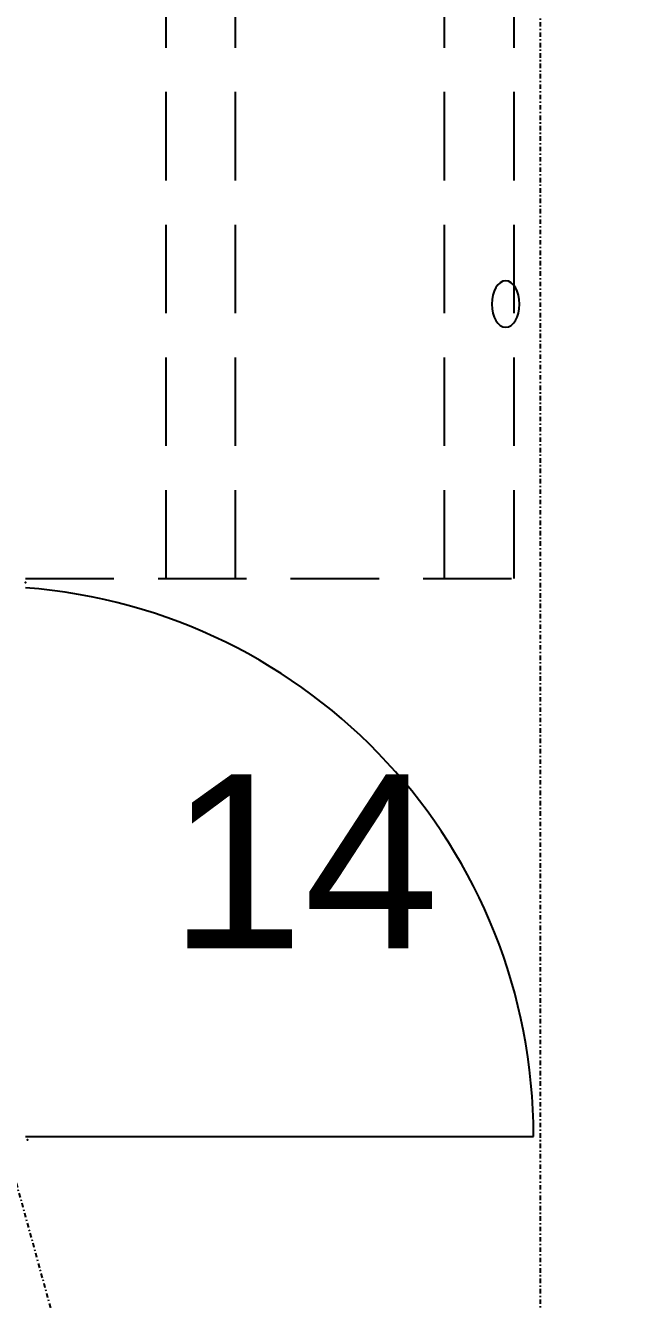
# Model space of a CAD drawing. Header units: millimetres. Extents: x 45 to 25350, y 77 to 5059.
# Drawn here: x 22223 to 22266, y 3807.6 to 3899.1 of the extents above; entities that cross this region are included whole.
import ezdxf
from ezdxf.enums import TextEntityAlignment as Align

# ---------------------------------------------------------------- set-up
doc = ezdxf.new("R2010")
doc.units = ezdxf.units.MM
doc.header["$LTSCALE"] = 5
doc.linetypes.add('TRATTEGGIATA', pattern=[19.05, 12.7, -6.35])
doc.linetypes.add('TRATTO-PUNTO', pattern=[1, 0.5, -0.25, 0, -0.25])
for name, color, linetype in [('200-EquipBorder-2d', 9, 'Continuous'), ('200-EquipDoors-2d', 252, 'Continuous'), ('200-EquipID-2d', 7, 'Continuous'), ('200-EquipInternal-2d', 252, 'Continuous'), ('200-EquipSteel-3d', 9, 'Continuous'), ('300-exhaust-2d', 70, 'Continuous')]:
    doc.layers.add(name, color=color, linetype=linetype)
doc.layers.add('200-InsPoint-3D', color=3, linetype='Continuous', plot=False)
doc.styles.add('ARIAL', font='ARIALUNI.TTF', dxfattribs={"height": 1})
doc.styles.add('ROMANS', font='micross.ttf')

# ---------------------------------------------------------------- blocks, each defined once
blk = doc.blocks.new('ELECTROLUX-MC-PORTASINISTRA400')
at = {"layer": '200-EquipDoors-2d', "extrusion": (-1, 0, 0)}
blk.add_line((0, 0), (0, -365), dxfattribs=at)
at = {"layer": '200-EquipDoors-2d'}
blk.add_arc((0, 30), 395, 270, 355.64423, dxfattribs=at)
at = {"layer": '200-EquipSteel-3d'}
for points in [[(0, 70, 205), (0, 70, 650), (395, 70, 650), (395, 70, 205)], [(0, 70, 650), (0, 30, 650), (395, 30, 650), (395, 70, 650)], [(0, 30, 205), (0, 70, 205), (395, 70, 205), (395, 30, 205)], [(0, 70, 650), (0, 30, 650), (0, 30, 205), (0, 70, 205)], [(395, 70, 650), (395, 30, 650), (395, 30, 205), (395, 70, 205)], [(100, 50, 599.64), (295, 50, 599.64), (295, 30, 565), (100, 30, 565)], [(100, 50, 599.64), (100, 30, 635), (295, 30, 635), (295, 50, 599.64)], [(100, 30, 635), (100, 30, 565), (100, 50, 599.64)], [(295, 30, 635), (295, 30, 565), (295, 50, 599.64)], [(100, 30, 635), (100, 25, 635), (295, 25, 635), (295, 30, 635)], [(295, 30, 605), (295, 25, 605), (100, 25, 605), (100, 30, 605)], [(100, 25, 605), (100, 30, 605), (100, 30, 635), (100, 25, 635)], [(295, 25, 635), (295, 30, 635), (295, 30, 605), (295, 25, 605)], [(100, 25, 635), (100, 25, 605), (295, 25, 605), (295, 25, 635)]]:
    blk.add_3dface(points, dxfattribs=at)
at = {"layer": '200-EquipSteel-3d', "invisible_edges": 5}
for points in [[(100, 30, 565), (0, 30, 205), (395, 30, 205), (295, 30, 565)], [(0, 30, 650), (100, 30, 635), (100, 30, 565), (0, 30, 205)], [(0, 30, 650), (100, 30, 635), (295, 30, 635), (395, 30, 650)], [(395, 30, 650), (295, 30, 635), (295, 30, 565), (395, 30, 205)]]:
    blk.add_3dface(points, dxfattribs=at)
blk = doc.blocks.new('E7PCED1KF0')
blk.add_blockref('ELECTROLUX-MC-PORTASINISTRA400', (2.5, -730))
blk = doc.blocks.new('attrib')
at = {"layer": '200-EquipID-2d', "style": 'ARIAL'}
blk.add_attdef('POS', text='', height=2.5, dxfattribs=at).set_placement((0, 0, -1), align=Align.MIDDLE)
at = {"layer": '200-EquipID-2d', "style": 'ROMANS', "flags": 1}
for tag, p in [('ZONA', (0, -4.905, -2)), ('EQUIPMENTDATA', (0, -7.89, -2)), ('LONGDESCR', (0, -11.302, -2)), ('EQUIPMENTCONN', (0, -14.714, -2)), ('ACCESSORYDATA', (0, -18.552, -2)), ('ACCESSORYCONN', (0, -21.857, -2))]:
    blk.add_attdef(tag, text='', height=2.5, dxfattribs=at).set_placement(p, align=Align.CENTER)
blk = doc.blocks.new('E7BAPL00RH')
at = {"layer": '200-InsPoint-3D'}
blk.add_point((1200, -730), dxfattribs=at)
blk = doc.blocks.new('E7BAPP00RH')
at = {"layer": '200-EquipDoors-2d', "linetype": 'TRATTEGGIATA'}
for p, q in [((3, -730), (3, -1081)), ((3, -831), (1276, -831)), ((3, -881), (1276, -881)), ((3, -1031), (1276, -1031)), ((3, -1081), (1276, -1081))]:
    blk.add_line(p, q, dxfattribs=at)
at = {"layer": '200-InsPoint-3D'}
blk.add_point((0, -730), dxfattribs=at)
blk = doc.blocks.new('EP1124T')
at = {"layer": '200-EquipBorder-2d', "linetype": 'TRATTO-PUNTO'}
blk.add_lwpolyline([(0, -1100), (2400, -1100), (2400, 0), (0, 0)], close=True, dxfattribs=at)
at = {"layer": '200-EquipInternal-2d', "linetype": 'TRATTO-PUNTO'}
blk.add_line((0, -1100), (2400, 0), dxfattribs=at)
at = {"layer": '300-exhaust-2d', "const_width": 20}
blk.add_lwpolyline([(1190, -1075, 1), (1210, -1075, 1)], format="xyb", close=True, dxfattribs=at)
at = {"layer": '200-InsPoint-3D', "flags": 9}
blk.add_attdef('DISTANG', (0, 0), '', height=1, dxfattribs=at)

msp = doc.modelspace()

# ---------------------------------------------------------------- hatches: boundary and pattern name
at = {"ltscale": 0.5}
h = msp.add_hatch(dxfattribs=at)
h.set_pattern_fill('ANSI31', color=251, scale=30)
h.set_pattern_definition([(45, (24280.266, 18410.9967), (-2.6516504, 2.6516504), [])])
h.paths.add_polyline_path([(21763.422, 4094.474), (22023.384, 4098.963), (22023.021, 4119.96), (21730.1, 4114.902), (21721.79, 4595.08, -0.130845), (22999.271, 4233.912, -0.490921), (22999.351, 4233.948, -0.006684), (23000.203, 4268.186, 0.132238), (21691.262, 4625.367), (21711.964, 3429.136), (22159.106, 3170.979), (22174.106, 3196.96), (22030.234, 3280.024), (22097.77, 3397), (22270.975, 3297), (22270.985, 3297.017), (22281.975, 3316.053), (22090.583, 3426.553), (22020.057, 3425.335), (21775.094, 3421.105, -0.000011), (21771.021, 3655.54), (22030.982, 3660.029), (22030.618, 3681.026), (21770.657, 3676.536, -0.000019)])

# ---------------------------------------------------------------- block references
at = {"zscale": 0.1, "rotation": 90}
for name, p, xscale, yscale in [('EP1124T', (22149.998, 3679.097), 0.1666666666675383, 0.09999999999854481), ('E7BAPP00RH', (22149.998, 3859.097), 0.1, 0.1), ('E7PCED1KF0', (22149.998, 3819.097), 0.09999999999999432, 0.09999999999999432), ('E7BAPL00RH', (22150.148, 3699.097), 0.09999999999999432, 0.09999999999999432)]:
    msp.add_blockref(name, p, dxfattribs=dict(at, xscale=xscale, yscale=yscale))
at = {"layer": '200-EquipID-2d'}
ref = msp.add_blockref('attrib', (22242.998, 3839.097), dxfattribs=dict(at, xscale=5, yscale=5, zscale=5))
ref.add_attrib('POS', '14', dxfattribs={"color": 7, "height": 12.5, "style": 'ARIAL'}).set_placement((22242.998, 3839.097, -5), align=Align.MIDDLE)

doc.saveas('drawing.dxf')
